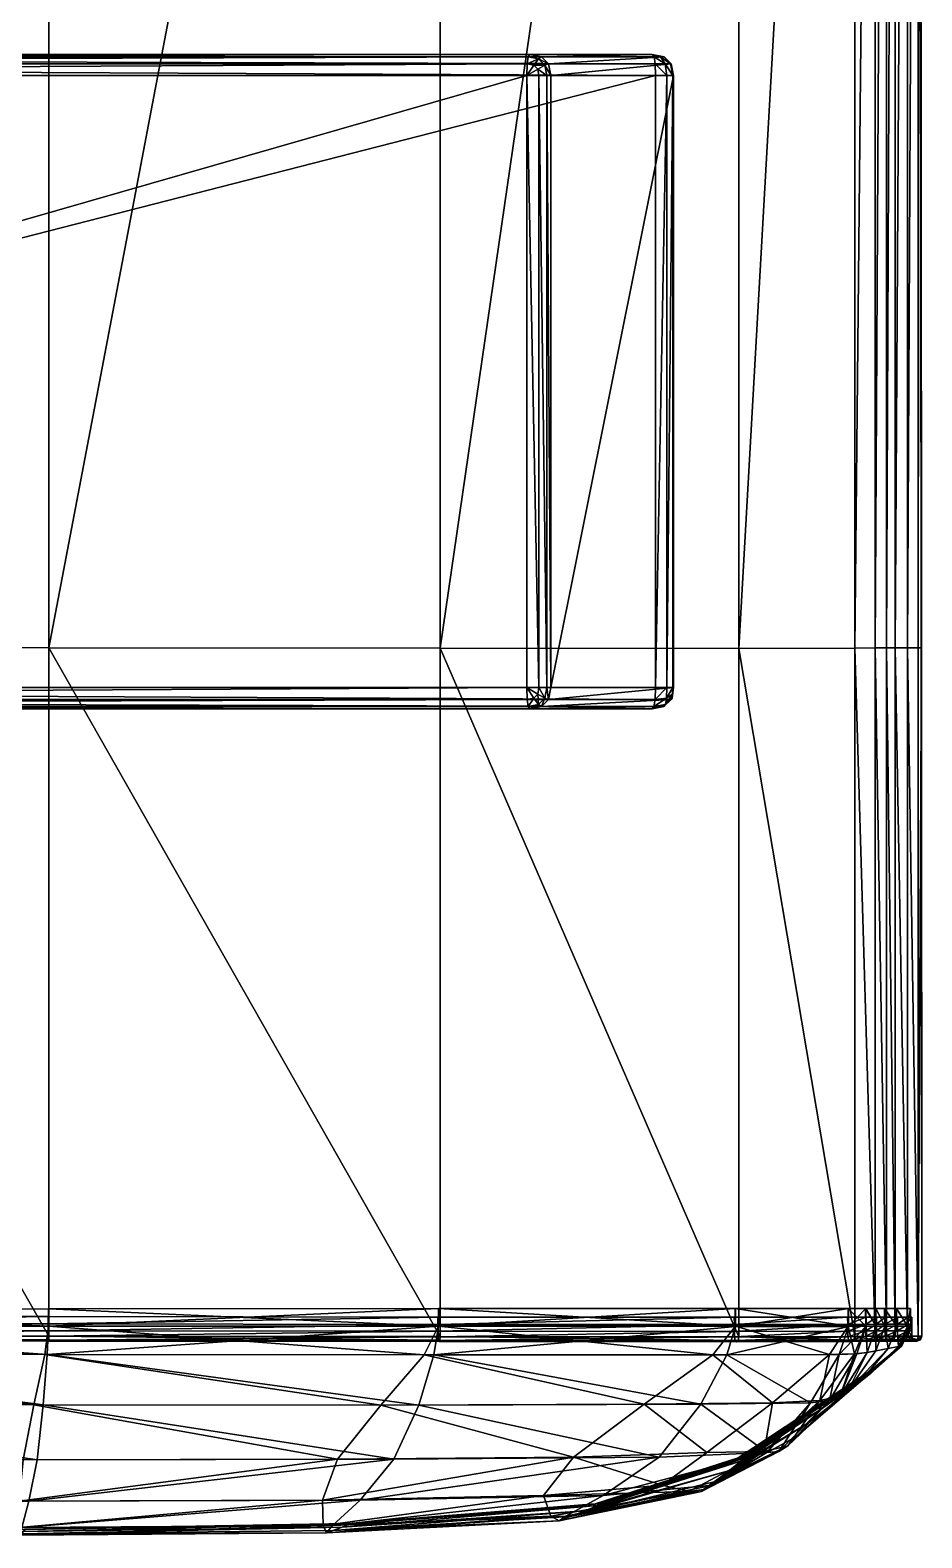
# Model space of a CAD drawing. Header units: centimetres. Extents: x -507 to 507, y -426 to 426.
# Drawn here: x 443.8 to 507.2, y -425.9 to -318.6 of the extents above; entities that cross this region are included whole.
import ezdxf

# ---------------------------------------------------------------- set-up
doc = ezdxf.new("R2010")
doc.units = ezdxf.units.CM
for name, color, linetype, true_color in [('Object005', 7, 'Continuous', 0xe4d699), ('Object007', 7, 'Continuous', 0x5890e1), ('wood', 7, 'Continuous', 0xb01a1a)]:
    doc.layers.add(name, color=color, linetype=linetype, true_color=true_color)

msp = doc.modelspace()

# ---------------------------------------------------------------- meshes
at = {"layer": 'Object005', "color": 161, "true_color": 0x9a9ae5}
mesh = msp.add_polyface(dxfattribs=at)
corners = [(417.02, -416.34, 184.51), (417.02, -420.23, 175.9), (444.25, -420.35, 175.48), (417.02, -412.83, 188.46), (444.69, -416.45, 183.79), (388.88, -412.8, 188.73), (388.88, -416.26, 184.78), (417.02, -423.3, 160.58), (417.02, -425.28, 142.22), (443.15, -425.17, 143.58), (443.65, -423.31, 161.09), (388.88, -420.14, 176.13), (388.88, -423.27, 160.71), (416.98, -425.77, 70.74), (416.97, -425.7, 26.62), (443.39, -425.33, 26.76), (443.28, -425.46, 71.33), (417, -425.85, 102.3), (443.14, -425.62, 103.4), (417.02, -410.88, 189.77), (444.96, -412.87, 187.73), (417.02, -409.73, 189.76), (445.05, -410.85, 189.04), (417.01, -425.91, 124.46), (443.04, -425.73, 125.92), (416.97, -425.68, -33.25), (416.97, -425.68, -89.05), (443.36, -425.29, -89.05), (443.4, -425.29, -33.25), (417.02, -416.34, -379.24), (444.02, -416.45, -379.42), (443.25, -420.35, -371.9), (417.02, -420.23, -371.53), (388.88, -416.26, -379.51), (388.88, -412.8, -383.46), (417.02, -412.83, -383.19), (444.79, -412.87, -383.37), (417.02, -423.3, -358.93), (442.98, -423.31, -359.9), (442.99, -425.17, -344.77), (417.02, -425.28, -343.29), (388.88, -423.27, -359.06), (388.88, -420.14, -371.76), (416.98, -425.77, -272.73), (443.28, -425.46, -273.32), (443.39, -425.33, -233.74), (416.97, -425.7, -233.6), (417, -425.85, -304.28), (443.14, -425.62, -305.39), (417.02, -410.89, -384.49), (445.05, -410.86, -384.67), (417.02, -409.74, -384.47), (443.04, -425.73, -327.9), (417.01, -425.91, -326.44), (416.97, -425.68, -120.98), (443.36, -425.29, -120.98), (416.97, -425.68, -147.9), (443.38, -425.29, -147.9), (416.97, -425.68, -188.72), (443.41, -425.29, -188.72)]
mesh.append_faces([[corners[k] for k in face] for face in [(0, 1, 2), (3, 0, 4), (0, 3, 5), (1, 0, 6), (7, 8, 9), (9, 10, 7), (1, 7, 10), (10, 2, 1), (7, 1, 11), (8, 7, 12), (13, 14, 15), (15, 16, 13), (17, 13, 16), (16, 18, 17), (19, 3, 20), (21, 19, 22), (23, 17, 18), (18, 24, 23), (8, 23, 24), (24, 9, 8), (25, 26, 27), (27, 28, 25), (14, 25, 28), (28, 15, 14), (29, 30, 31), (31, 32, 29), (33, 29, 32), (34, 35, 29), (30, 29, 35), (35, 36, 30), (37, 38, 39), (39, 40, 37), (41, 37, 40), (42, 32, 37), (38, 37, 32), (32, 31, 38), (43, 44, 45), (45, 46, 43), (44, 43, 47), (47, 48, 44), (36, 35, 49), (50, 49, 51), (52, 53, 40), (40, 39, 52), (53, 52, 48), (48, 47, 53), (54, 55, 27), (27, 26, 54), (55, 54, 56), (56, 57, 55), (58, 46, 45), (45, 59, 58), (56, 58, 59), (59, 57, 56)]], dxfattribs={"vtx2": -1, "color": 161})
mesh = msp.add_polyface(dxfattribs=at)
corners = [(444.96, -412.87, 187.73), (444.69, -416.45, 183.79), (471.41, -416.46, 182.66), (469.65, -420.32, 175.14), (444.25, -420.35, 175.48), (443.65, -423.31, 161.09), (467.24, -423.24, 163.12), (443.15, -425.17, 143.58), (465.27, -425.04, 147.78), (465.95, -425.15, 73.09), (465.3, -425.39, 106.68), (443.14, -425.62, 103.4), (443.28, -425.46, 71.33), (466.46, -424.95, 27.2), (443.39, -425.33, 26.76), (443.4, -425.29, -33.25), (466.5, -424.88, -33.25), (443.36, -425.29, -89.05), (466.38, -424.88, -89.05), (417.02, -416.34, 184.51), (417.02, -412.83, 188.46), (445.05, -410.85, 189.04), (417.02, -410.88, 189.77), (445.05, -409.62, 189.03), (417.02, -409.73, 189.76), (464.85, -425.55, 130.27), (443.04, -425.73, 125.92), (444.02, -416.45, -379.42), (468.72, -416.46, -381.02), (465.62, -420.32, -373.95), (443.25, -420.35, -371.9), (444.79, -412.87, -383.37), (471.8, -412.89, -384.97), (464.55, -423.24, -363.29), (464.6, -425.04, -349.31), (442.99, -425.17, -344.77), (442.98, -423.31, -359.9), (443.28, -425.46, -273.32), (465.95, -425.15, -275.07), (466.47, -424.95, -234.18), (443.39, -425.33, -233.74), (443.14, -425.62, -305.39), (465.3, -425.39, -308.67), (466.56, -424.88, -188.72), (466.45, -424.88, -147.9), (443.38, -425.29, -147.9), (443.41, -425.29, -188.72), (445.05, -410.86, -384.67), (472.83, -410.85, -386.28), (445.05, -409.62, -384.64), (417.02, -410.89, -384.49), (417.02, -409.74, -384.47), (464.85, -425.55, -332.26), (443.04, -425.73, -327.9), (466.37, -424.88, -120.98), (443.36, -425.29, -120.98), (472.83, -410.86, 187.94), (472.83, -409.59, 187.93)]
mesh.append_faces([[corners[k] for k in face] for face in [(0, 1, 2), (3, 2, 1), (1, 4, 3), (5, 6, 3), (3, 4, 5), (6, 5, 7), (7, 8, 6), (9, 10, 11), (11, 12, 9), (13, 9, 12), (12, 14, 13), (15, 16, 13), (13, 14, 15), (16, 15, 17), (17, 18, 16), (4, 1, 19), (1, 0, 20), (0, 21, 22), (21, 23, 24), (25, 26, 11), (11, 10, 25), (26, 25, 8), (8, 7, 26), (27, 28, 29), (29, 30, 27), (28, 27, 31), (31, 32, 28), (33, 34, 35), (35, 36, 33), (29, 33, 36), (36, 30, 29), (37, 38, 39), (39, 40, 37), (38, 37, 41), (41, 42, 38), (43, 44, 45), (45, 46, 43), (39, 43, 46), (46, 40, 39), (32, 31, 47), (48, 47, 49), (50, 47, 31), (51, 49, 47), (52, 42, 41), (41, 53, 52), (34, 52, 53), (53, 35, 34), (54, 18, 17), (17, 55, 54), (44, 54, 55), (55, 45, 44), (56, 21, 0), (57, 23, 21)]], dxfattribs={"vtx2": -1, "color": 161})
mesh = msp.add_polyface(dxfattribs=at)
corners = [(471.41, -416.46, 182.66), (469.65, -420.32, 175.14), (488.52, -420.16, 173.99), (491.5, -416.4, 180.33), (472.48, -412.89, 186.62), (444.96, -412.87, 187.73), (467.24, -423.24, 163.12), (484.54, -422.91, 165.26), (465.27, -425.04, 147.78), (481.89, -424.37, 152.95), (465.95, -425.15, 73.09), (466.46, -424.95, 27.2), (484.13, -423.62, 27.75), (483.27, -423.98, 75.29), (465.3, -425.39, 106.68), (482.18, -424.4, 110.81), (466.5, -424.88, -33.25), (484.2, -423.5, -33.25), (466.38, -424.88, -89.05), (483.99, -423.5, -89.05), (481.41, -424.7, 135.75), (464.85, -425.55, 130.27), (468.72, -416.46, -381.02), (487.47, -416.4, -381.4), (482.43, -420.16, -375.18), (465.62, -420.32, -373.95), (471.8, -412.89, -384.97), (492.34, -412.88, -385.26), (490.64, -422.62, -359.22), (480.82, -424.37, -354.82), (480.29, -422.91, -366.8), (488.74, -422.17, -368.09), (464.55, -423.24, -363.29), (464.6, -425.04, -349.31), (465.95, -425.15, -275.07), (483.27, -423.98, -277.28), (484.16, -423.62, -234.73), (466.47, -424.95, -234.18), (465.3, -425.39, -308.67), (482.18, -424.4, -312.79), (466.56, -424.88, -188.72), (484.3, -423.5, -188.72), (466.45, -424.88, -147.9), (484.11, -423.5, -147.9), (472.83, -410.85, -386.28), (445.05, -410.86, -384.67), (445.05, -409.62, -384.64), (472.83, -409.59, -386.26), (493.95, -410.86, -386.53), (464.85, -425.55, -332.26), (481.41, -424.7, -337.73), (466.37, -424.88, -120.98), (483.98, -423.5, -120.98), (472.83, -410.86, 187.94), (493.96, -410.87, 185.47), (493.96, -409.6, 185.47), (472.83, -409.59, 187.93), (445.05, -410.85, 189.04)]
mesh.append_faces([[corners[k] for k in face] for face in [(0, 1, 2), (2, 3, 0), (4, 0, 3), (0, 4, 5), (6, 7, 2), (2, 1, 6), (7, 6, 8), (8, 9, 7), (10, 11, 12), (12, 13, 10), (14, 10, 13), (13, 15, 14), (16, 17, 12), (12, 11, 16), (17, 16, 18), (18, 19, 17), (20, 21, 14), (14, 15, 20), (21, 20, 9), (9, 8, 21), (22, 23, 24), (24, 25, 22), (23, 22, 26), (26, 27, 23), (28, 29, 30), (31, 30, 24), (32, 25, 24), (24, 30, 32), (33, 32, 30), (30, 29, 33), (34, 35, 36), (36, 37, 34), (35, 34, 38), (38, 39, 35), (40, 37, 36), (36, 41, 40), (42, 40, 41), (41, 43, 42), (27, 26, 44), (45, 44, 26), (46, 47, 44), (48, 44, 47), (49, 33, 29), (29, 50, 49), (38, 49, 50), (50, 39, 38), (51, 42, 43), (43, 52, 51), (18, 51, 52), (52, 19, 18), (5, 4, 53), (54, 53, 4), (55, 56, 53), (57, 53, 56)]], dxfattribs={"vtx2": -1, "color": 161})
mesh = msp.add_polyface(dxfattribs=at)
corners = [(493.34, -412.88, 184.18), (491.5, -416.4, 180.33), (499.29, -416.3, 175.95), (488.52, -420.16, 173.99), (496.18, -419.85, 171.15), (472.48, -412.89, 186.62), (492.32, -422.17, 166.11), (491.54, -422.62, 157.24), (497.05, -419.76, 162.07), (484.54, -422.91, 165.26), (481.89, -424.37, 152.95), (493.53, -421.12, 77.23), (492.44, -421.92, 114.44), (482.18, -424.4, 110.81), (483.27, -423.98, 75.29), (494.37, -420.44, 28.24), (484.13, -423.62, 27.75), (484.2, -423.5, -33.25), (494.41, -420.21, -33.25), (483.99, -423.5, -89.05), (494.16, -420.21, -89.05), (491.68, -422.47, 140.56), (481.41, -424.7, 135.75), (497.68, -419.36, 144.77), (496.6, -416.3, -377.94), (487.47, -416.4, -381.4), (492.34, -412.88, -385.26), (495.99, -419.76, -364.05), (491.93, -419.85, -373.13), (482.43, -420.16, -375.18), (488.74, -422.17, -368.09), (490.64, -422.62, -359.22), (480.29, -422.91, -366.8), (483.27, -423.98, -277.28), (493.53, -421.12, -279.22), (494.4, -420.44, -235.22), (484.16, -423.62, -234.73), (482.18, -424.4, -312.79), (492.44, -421.92, -316.42), (499.23, -417.68, -280.92), (494.52, -420.21, -188.72), (494.29, -420.21, -147.9), (484.11, -423.5, -147.9), (484.3, -423.5, -188.72), (472.83, -410.85, -386.28), (493.95, -410.86, -386.53), (472.83, -409.59, -386.26), (493.94, -409.59, -386.51), (491.68, -422.47, -342.54), (481.41, -424.7, -337.73), (480.82, -424.37, -354.82), (497.68, -419.36, -346.76), (494.15, -420.21, -120.98), (483.98, -423.5, -120.98), (493.96, -410.87, 185.47), (472.83, -410.86, 187.94), (493.96, -409.6, 185.47)]
mesh.append_faces([[corners[k] for k in face] for face in [(0, 1, 2), (1, 3, 4), (1, 0, 5), (6, 7, 8), (9, 6, 4), (4, 3, 9), (6, 9, 10), (10, 7, 6), (11, 12, 13), (13, 14, 11), (15, 11, 14), (14, 16, 15), (17, 18, 15), (15, 16, 17), (18, 17, 19), (19, 20, 18), (21, 22, 13), (13, 12, 21), (23, 21, 12), (8, 7, 21), (22, 21, 7), (7, 10, 22), (24, 25, 26), (27, 28, 24), (25, 24, 28), (28, 29, 25), (30, 28, 27), (27, 31, 30), (32, 30, 31), (29, 28, 30), (33, 34, 35), (35, 36, 33), (34, 33, 37), (37, 38, 34), (39, 34, 38), (40, 41, 42), (42, 43, 40), (35, 40, 43), (43, 36, 35), (44, 45, 26), (46, 47, 45), (48, 38, 37), (37, 49, 48), (31, 48, 49), (49, 50, 31), (48, 31, 27), (38, 48, 51), (52, 20, 19), (19, 53, 52), (41, 52, 53), (53, 42, 41), (5, 0, 54), (55, 54, 56)]], dxfattribs={"vtx2": -1, "color": 161})
mesh = msp.add_polyface(dxfattribs=at)
corners = [(499.29, -416.3, 175.95), (501.33, -412.86, 179.47), (493.34, -412.88, 184.18), (496.18, -419.85, 171.15), (491.5, -416.4, 180.33), (497.05, -419.76, 162.07), (500.64, -416.13, 166.38), (492.32, -422.17, 166.11), (498.32, -418.67, 117.61), (499.23, -417.68, 78.93), (502.87, -414.76, 80.41), (499.93, -416.83, 28.67), (503.56, -414.21, 29.04), (493.53, -421.12, 77.23), (494.37, -420.44, 28.24), (492.44, -421.92, 114.44), (494.41, -420.21, -33.25), (499.95, -416.54, -33.24), (494.16, -420.21, -89.05), (499.73, -416.54, -89.04), (501.4, -415.84, 148.45), (497.68, -419.36, 144.77), (502.01, -415.39, 120.39), (491.68, -422.47, 140.56), (492.34, -412.88, -385.26), (500.65, -412.86, -381.45), (496.6, -416.3, -377.94), (499.97, -416.13, -368.37), (502.43, -412.81, -371.42), (495.99, -419.76, -364.05), (503.58, -414.21, -236.01), (499.96, -416.83, -235.64), (499.23, -417.68, -280.92), (502.87, -414.76, -282.4), (498.32, -418.67, -319.6), (493.53, -421.12, -279.22), (494.4, -420.44, -235.22), (492.44, -421.92, -316.42), (494.52, -420.21, -188.72), (500.05, -416.54, -188.71), (494.29, -420.21, -147.9), (499.85, -416.54, -147.89), (493.95, -410.86, -386.53), (501.99, -410.86, -382.62), (493.94, -409.59, -386.51), (501.98, -409.59, -382.61), (501.4, -415.84, -350.44), (502.01, -415.39, -322.37), (497.68, -419.36, -346.76), (491.68, -422.47, -342.54), (494.15, -420.21, -120.98), (499.72, -416.54, -120.96), (503.54, -414.02, -120.91), (502, -410.87, 180.64), (493.96, -410.87, 185.47), (502, -409.6, 180.64), (493.96, -409.6, 185.47)]
mesh.append_faces([[corners[k] for k in face] for face in [(0, 1, 2), (3, 0, 4), (0, 3, 5), (5, 6, 0), (1, 0, 6), (5, 3, 7), (8, 9, 10), (9, 11, 12), (13, 14, 11), (11, 9, 13), (15, 13, 9), (9, 8, 15), (16, 17, 11), (11, 14, 16), (17, 16, 18), (18, 19, 17), (20, 21, 8), (8, 22, 20), (21, 20, 6), (6, 5, 21), (15, 8, 21), (23, 21, 5), (24, 25, 26), (27, 26, 25), (25, 28, 27), (26, 27, 29), (30, 31, 32), (33, 32, 34), (35, 32, 31), (31, 36, 35), (37, 34, 32), (38, 36, 31), (31, 39, 38), (40, 38, 39), (39, 41, 40), (42, 43, 25), (25, 24, 42), (43, 42, 44), (44, 45, 43), (46, 47, 34), (34, 48, 46), (27, 46, 48), (48, 29, 27), (29, 48, 49), (48, 34, 37), (50, 40, 41), (41, 51, 50), (18, 50, 51), (51, 19, 18), (19, 51, 52), (53, 54, 2), (2, 1, 53), (54, 53, 55), (55, 56, 54)]], dxfattribs={"vtx2": -1, "color": 161})
mesh = msp.add_polyface(dxfattribs=at)
corners = [(505.56, -412.3, 29.3), (506.2, -410.84, 29.36), (505.45, -410.84, 81.79), (505.43, -409.59, 81.79), (506.18, -409.59, 29.33), (504.56, -409.59, 122.96), (504.59, -410.85, 122.96), (504.82, -412.45, 81.45), (503.95, -412.61, 122.32), (503.98, -410.85, 151.87), (503.96, -409.59, 151.87), (503.24, -409.59, 170.45), (503.25, -410.86, 170.45), (503.34, -412.73, 151.01), (501.99, -410.86, -382.62), (503.24, -410.86, -372.43), (502.43, -412.81, -371.42), (501.98, -409.59, -382.61), (503.22, -409.59, -372.43), (505.45, -410.84, -283.78), (506.2, -410.84, -236.37), (505.56, -412.3, -236.27), (504.59, -410.85, -324.95), (504.82, -412.45, -283.43), (504.56, -409.59, -324.95), (505.43, -409.59, -283.78), (506.18, -409.59, -236.39), (503.97, -410.85, -353.85), (503.95, -412.61, -324.3), (503.34, -412.73, -353), (503.95, -409.59, -353.86), (506.45, -410.83, -188.75), (505.79, -412.25, -188.69), (506.42, -409.59, -188.84), (506.42, -409.59, -148.14), (506.45, -410.83, -147.97), (505.76, -412.25, -147.86), (506.45, -410.83, -33.31), (506.45, -410.83, -89.14), (506.42, -409.59, -89.35), (506.42, -409.59, -33.43), (505.77, -412.25, -33.22), (505.74, -412.25, -89), (506.45, -410.83, -121.07), (506.42, -409.59, -121.28), (505.74, -412.25, -120.92), (502, -410.87, 180.64), (501.33, -412.86, 179.47), (502, -409.6, 180.64)]
mesh.append_faces([[corners[k] for k in face] for face in [(0, 1, 2), (3, 2, 1), (1, 4, 3), (2, 3, 5), (5, 6, 2), (7, 2, 6), (8, 6, 9), (10, 9, 6), (6, 5, 10), (9, 10, 11), (11, 12, 9), (13, 9, 12), (14, 15, 16), (15, 14, 17), (17, 18, 15), (19, 20, 21), (22, 19, 23), (19, 22, 24), (24, 25, 19), (20, 19, 25), (25, 26, 20), (27, 22, 28), (15, 27, 29), (27, 15, 18), (18, 30, 27), (22, 27, 30), (30, 24, 22), (31, 32, 21), (21, 20, 31), (33, 31, 20), (20, 26, 33), (31, 33, 34), (34, 35, 31), (32, 31, 35), (35, 36, 32), (37, 38, 39), (39, 40, 37), (1, 37, 40), (40, 4, 1), (37, 1, 0), (0, 41, 37), (38, 37, 41), (41, 42, 38), (43, 35, 34), (34, 44, 43), (38, 43, 44), (44, 39, 38), (43, 38, 42), (42, 45, 43), (35, 43, 45), (45, 36, 35), (12, 46, 47), (46, 12, 11), (11, 48, 46)]], dxfattribs={"vtx2": -1, "color": 161})
mesh = msp.add_polyface(dxfattribs=at)
corners = [(500.64, -416.13, 166.38), (502.6, -412.81, 169.43), (501.33, -412.86, 179.47), (502.87, -414.76, 80.41), (503.56, -414.21, 29.04), (505.56, -412.3, 29.3), (504.82, -412.45, 81.45), (502.01, -415.39, 120.39), (503.95, -412.61, 122.32), (498.32, -418.67, 117.61), (499.23, -417.68, 78.93), (505.45, -410.84, 81.79), (504.59, -410.85, 122.96), (503.34, -412.73, 151.01), (501.4, -415.84, 148.45), (503.98, -410.85, 151.87), (503.25, -410.86, 170.45), (502.87, -414.76, -282.4), (504.82, -412.45, -283.43), (505.56, -412.3, -236.27), (503.58, -414.21, -236.01), (499.23, -417.68, -280.92), (498.32, -418.67, -319.6), (502.01, -415.39, -322.37), (503.95, -412.61, -324.3), (502.43, -412.81, -371.42), (500.65, -412.86, -381.45), (501.99, -410.86, -382.62), (505.45, -410.84, -283.78), (504.59, -410.85, -324.95), (501.4, -415.84, -350.44), (499.97, -416.13, -368.37), (503.34, -412.73, -353), (503.97, -410.85, -353.85), (503.24, -410.86, -372.43), (503.73, -414.02, -188.69), (500.05, -416.54, -188.71), (499.96, -416.83, -235.64), (505.79, -412.25, -188.69), (505.76, -412.25, -147.86), (503.61, -414.02, -147.85), (499.85, -416.54, -147.89), (503.67, -414.02, -33.22), (503.55, -414.02, -88.99), (505.74, -412.25, -89), (505.77, -412.25, -33.22), (499.93, -416.83, 28.67), (499.95, -416.54, -33.24), (499.73, -416.54, -89.04), (503.54, -414.02, -120.91), (505.74, -412.25, -120.92), (499.72, -416.54, -120.96)]
mesh.append_faces([[corners[k] for k in face] for face in [(0, 1, 2), (3, 4, 5), (5, 6, 3), (7, 3, 6), (6, 8, 7), (3, 7, 9), (4, 3, 10), (11, 6, 5), (12, 8, 6), (13, 14, 7), (7, 8, 13), (14, 13, 1), (1, 0, 14), (15, 13, 8), (16, 1, 13), (17, 18, 19), (19, 20, 17), (21, 17, 20), (22, 23, 17), (18, 17, 23), (23, 24, 18), (25, 26, 27), (19, 18, 28), (18, 24, 29), (30, 31, 25), (25, 32, 30), (23, 30, 32), (32, 24, 23), (24, 32, 33), (32, 25, 34), (35, 36, 37), (37, 20, 35), (38, 35, 20), (20, 19, 38), (35, 38, 39), (39, 40, 35), (36, 35, 40), (40, 41, 36), (42, 43, 44), (44, 45, 42), (4, 42, 45), (45, 5, 4), (42, 4, 46), (46, 47, 42), (43, 42, 47), (47, 48, 43), (49, 40, 39), (39, 50, 49), (43, 49, 50), (50, 44, 43), (49, 43, 48), (40, 49, 51), (51, 41, 40), (2, 1, 16)]], dxfattribs={"vtx2": -1, "color": 161})
at = {"layer": 'Object007', "color": 161, "true_color": 0x9a9ae5}
mesh = msp.add_polyface(dxfattribs=at)
corners = [(388.88, -362.5, 190.57), (360.73, -362.53, 190.38), (360.73, -411.51, 190.43), (502.45, -216.34, 181.17), (494.19, -216.35, 186.15), (494.19, -362.62, 186.15), (502.45, -362.6, 181.16), (503.89, -216.32, 170.81), (472.93, -216.34, 188.68), (445.07, -216.31, 189.77), (445.07, -362.57, 189.76), (472.93, -362.6, 188.68), (502.45, -411.59, 181.16), (472.93, -411.59, 188.68), (494.19, -411.6, 186.14), (417.02, -216.28, 190.39), (388.88, -216.26, 190.59), (417.02, -362.53, 190.38), (417.02, -411.51, 190.43), (445.07, -411.55, 189.78), (360.73, -216.28, -385.12), (388.88, -216.26, -385.31), (388.88, -362.5, -385.3), (360.73, -362.53, -385.1), (360.73, -411.51, -385.16), (494.19, -362.62, -387.22), (502.45, -362.6, -383.15), (502.45, -411.59, -383.15), (503.89, -362.58, -372.79), (503.89, -411.57, -372.79), (445.07, -362.57, -385.4), (472.93, -362.6, -387.04), (472.93, -411.59, -387.04), (494.19, -411.6, -387.22), (417.02, -362.53, -385.1), (417.02, -411.51, -385.16), (445.07, -411.55, -385.41), (360.73, -216.28, 190.39), (502.45, -216.34, -383.15), (503.89, -216.32, -372.79), (494.19, -216.35, -387.22), (472.93, -216.34, -387.04), (445.07, -216.31, -385.4), (417.02, -216.28, -385.12)]
mesh.append_faces([[corners[k] for k in face] for face in [(0, 1, 2), (3, 4, 5), (5, 6, 3), (7, 3, 6), (8, 9, 10), (10, 11, 8), (4, 8, 11), (11, 5, 4), (12, 6, 5), (13, 11, 10), (14, 5, 11), (15, 16, 0), (0, 17, 15), (9, 15, 17), (17, 10, 9), (18, 17, 0), (19, 10, 17), (20, 21, 22), (22, 23, 20), (24, 23, 22), (25, 26, 27), (26, 28, 29), (30, 31, 32), (31, 25, 33), (22, 34, 35), (34, 30, 36), (37, 1, 0), (0, 16, 37), (26, 38, 39), (38, 26, 25), (25, 40, 38), (31, 41, 40), (40, 25, 31), (41, 31, 30), (30, 42, 41), (34, 43, 42), (42, 30, 34), (43, 34, 22), (22, 21, 43)]], dxfattribs={"vtx2": -1, "color": 161})
mesh = msp.add_polyface(dxfattribs=at)
corners = [(502.45, -362.6, 181.16), (503.89, -362.58, 170.81), (503.89, -216.32, 170.81), (504.7, -216.32, 152.13), (504.7, -362.57, 152.13), (505.32, -216.32, 122.88), (505.32, -362.57, 123.09), (506.21, -216.32, 80.75), (506.21, -362.57, 81.61), (506.94, -216.31, 27.68), (506.96, -362.57, 28.97), (503.89, -411.57, 170.81), (504.7, -411.56, 152.13), (505.32, -411.56, 123.16), (506.21, -411.56, 81.9), (506.97, -411.56, 29.41), (503.89, -362.58, -372.79), (504.7, -362.57, -354.12), (504.7, -411.56, -354.12), (505.32, -362.57, -325.08), (505.32, -411.56, -325.15), (506.21, -362.57, -283.6), (506.21, -411.56, -283.88), (506.96, -362.57, -230.96), (506.97, -411.56, -231.39), (503.89, -216.32, -372.79), (502.45, -362.6, -383.15), (504.7, -216.32, -354.12), (505.32, -216.32, -324.86), (506.21, -216.32, -282.74), (506.94, -216.31, -229.67), (507.11, -216.31, -167.59), (507.2, -362.57, -168.45), (507.05, -216.31, -100.99), (507.18, -362.57, -100.99), (507.22, -411.56, -168.73), (507.11, -216.31, -34.4), (507.2, -362.57, -33.54), (507.22, -411.56, -33.25)]
mesh.append_faces([[corners[k] for k in face] for face in [(0, 1, 2), (3, 2, 1), (1, 4, 3), (5, 3, 4), (4, 6, 5), (7, 5, 6), (6, 8, 7), (9, 7, 8), (8, 10, 9), (11, 1, 0), (12, 4, 1), (13, 6, 4), (14, 8, 6), (15, 10, 8), (16, 17, 18), (17, 19, 20), (19, 21, 22), (21, 23, 24), (25, 16, 26), (17, 27, 28), (28, 19, 17), (27, 17, 16), (16, 25, 27), (21, 29, 30), (30, 23, 21), (29, 21, 19), (19, 28, 29), (31, 32, 23), (23, 30, 31), (32, 31, 33), (33, 34, 32), (24, 23, 32), (35, 32, 34), (36, 9, 10), (10, 37, 36), (33, 36, 37), (37, 34, 33), (34, 37, 38), (37, 10, 15)]], dxfattribs={"vtx2": -1, "color": 161})
mesh = msp.add_polyface(dxfattribs=at)
corners = [(388.88, -410.55, 190.19), (360.73, -410.6, 189.89), (360.73, -410.05, 189.79), (388.88, -409.96, 190.04), (360.73, -411.51, 190.43), (388.88, -411.48, 190.65), (388.88, -362.5, 190.57), (472.78, -410.73, 187.91), (472.77, -410.21, 187.9), (493.87, -410.21, 185.38), (493.88, -410.74, 185.39), (445.03, -410.69, 189.09), (445.03, -410.17, 189.07), (417.02, -410.6, 189.89), (417.02, -410.05, 189.79), (501.95, -410.73, 180.6), (501.94, -410.21, 180.59), (503.23, -410.21, 170.45), (503.23, -410.72, 170.45), (494.19, -362.62, 186.15), (494.19, -411.6, 186.14), (502.45, -411.59, 181.16), (445.07, -362.57, 189.76), (445.07, -411.55, 189.78), (472.93, -411.59, 188.68), (472.93, -362.6, 188.68), (417.02, -411.51, 190.43), (417.02, -362.53, 190.38), (360.73, -410.05, -384.52), (360.73, -410.6, -384.62), (388.88, -410.55, -384.92), (388.88, -409.96, -384.77), (388.88, -362.5, -385.3), (388.88, -411.48, -385.38), (360.73, -411.51, -385.16), (472.78, -410.73, -386.27), (493.88, -410.74, -386.47), (493.87, -410.21, -386.46), (472.77, -410.21, -386.26), (445.03, -410.69, -384.73), (445.03, -410.17, -384.7), (417.02, -410.6, -384.62), (417.02, -410.05, -384.52), (503.23, -410.21, -372.43), (501.94, -410.21, -382.57), (501.95, -410.73, -382.58), (502.45, -411.59, -383.15), (494.19, -411.6, -387.22), (494.19, -362.62, -387.22), (472.93, -411.59, -387.04), (445.07, -411.55, -385.41), (445.07, -362.57, -385.4), (472.93, -362.6, -387.04), (417.02, -411.51, -385.16), (417.02, -362.53, -385.1)]
mesh.append_faces([[corners[k] for k in face] for face in [(0, 1, 2), (2, 3, 0), (4, 5, 6), (7, 8, 9), (9, 10, 7), (8, 7, 11), (11, 12, 8), (13, 14, 12), (12, 11, 13), (14, 13, 0), (0, 3, 14), (15, 16, 17), (17, 18, 15), (16, 15, 10), (10, 9, 16), (19, 20, 21), (22, 23, 24), (25, 24, 20), (6, 5, 26), (27, 26, 23), (28, 29, 30), (30, 31, 28), (32, 33, 34), (35, 36, 37), (37, 38, 35), (39, 35, 38), (38, 40, 39), (41, 39, 40), (40, 42, 41), (30, 41, 42), (42, 31, 30), (43, 44, 45), (36, 45, 44), (44, 37, 36), (46, 47, 48), (49, 50, 51), (47, 49, 52), (53, 33, 32), (50, 53, 54)]], dxfattribs={"vtx2": -1, "color": 161})
mesh = msp.add_polyface(dxfattribs=at)
corners = [(505.5, -410.71, 81.8), (505.5, -410.21, 81.8), (506.26, -410.21, 29.38), (506.26, -410.71, 29.38), (504.61, -410.71, 122.97), (504.61, -410.21, 122.97), (503.99, -410.71, 151.88), (503.99, -410.21, 151.88), (503.23, -410.72, 170.45), (503.23, -410.21, 170.45), (502.45, -362.6, 181.16), (502.45, -411.59, 181.16), (503.89, -411.57, 170.81), (503.89, -362.58, 170.81), (504.7, -411.56, 152.13), (504.7, -362.57, 152.13), (505.32, -411.56, 123.16), (505.32, -362.57, 123.09), (506.21, -411.56, 81.9), (506.21, -362.57, 81.61), (506.97, -411.56, 29.41), (505.5, -410.71, -283.78), (506.26, -410.71, -231.36), (506.26, -410.21, -231.36), (505.5, -410.21, -283.78), (504.61, -410.71, -324.96), (504.61, -410.21, -324.96), (501.95, -410.73, -382.58), (503.23, -410.72, -372.43), (503.23, -410.21, -372.43), (503.99, -410.71, -353.87), (503.99, -410.21, -353.87), (503.89, -411.57, -372.79), (502.45, -411.59, -383.15), (502.45, -362.6, -383.15), (504.7, -411.56, -354.12), (503.89, -362.58, -372.79), (505.32, -411.56, -325.15), (504.7, -362.57, -354.12), (506.21, -411.56, -283.88), (505.32, -362.57, -325.08), (506.97, -411.56, -231.39), (506.21, -362.57, -283.6), (507.2, -362.57, -168.45), (507.22, -411.56, -168.73), (507.18, -362.57, -100.99), (507.22, -411.56, -100.99), (506.51, -410.71, -168.73), (506.51, -410.21, -168.73), (506.51, -410.71, -100.99), (506.51, -410.21, -100.99), (507.22, -411.56, -33.25), (507.2, -362.57, -33.54), (506.51, -410.71, -33.25), (506.51, -410.21, -33.25)]
mesh.append_faces([[corners[k] for k in face] for face in [(0, 1, 2), (2, 3, 0), (1, 0, 4), (4, 5, 1), (6, 7, 5), (5, 4, 6), (7, 6, 8), (8, 9, 7), (10, 11, 12), (13, 12, 14), (15, 14, 16), (17, 16, 18), (19, 18, 20), (21, 22, 23), (23, 24, 21), (25, 21, 24), (24, 26, 25), (27, 28, 29), (30, 25, 26), (26, 31, 30), (28, 30, 31), (31, 29, 28), (32, 33, 34), (35, 32, 36), (37, 35, 38), (39, 37, 40), (41, 39, 42), (43, 44, 41), (45, 46, 44), (47, 48, 23), (23, 22, 47), (48, 47, 49), (49, 50, 48), (51, 46, 45), (20, 51, 52), (53, 3, 2), (2, 54, 53), (49, 53, 54), (54, 50, 49)]], dxfattribs={"vtx2": -1, "color": 161})
mesh = msp.add_polyface(dxfattribs=at)
corners = [(445.03, -411.17, 189.11), (445.03, -410.69, 189.09), (472.78, -410.73, 187.91), (417.02, -411.12, 189.94), (417.02, -410.6, 189.89), (445.04, -411.84, 189.17), (445.04, -411.57, 189.1), (472.79, -411.6, 187.92), (472.79, -411.21, 187.92), (417.02, -411.55, 189.9), (417.02, -411.84, 189.92), (388.88, -411.84, 190.19), (417.02, -411.9, 190.16), (417.02, -411.78, 190.41), (388.88, -411.76, 190.66), (388.88, -411.9, 190.42), (445.05, -411.92, 189.44), (445.07, -411.82, 189.7), (417.02, -411.51, 190.43), (388.88, -411.48, 190.65), (445.07, -411.55, 189.78), (472.78, -410.73, -386.27), (445.03, -410.69, -384.73), (445.03, -411.17, -384.74), (417.02, -410.6, -384.62), (417.02, -411.12, -384.67), (472.79, -411.21, -386.27), (445.04, -411.57, -384.73), (472.79, -411.6, -386.28), (445.04, -411.84, -384.8), (417.02, -411.55, -384.62), (388.88, -411.55, -384.93), (388.88, -411.84, -384.91), (417.02, -411.84, -384.64), (388.88, -411.76, -385.39), (417.02, -411.78, -385.14), (417.02, -411.9, -384.89), (445.05, -411.92, -385.07), (445.07, -411.82, -385.34), (388.88, -411.9, -385.15), (417.02, -411.51, -385.16), (445.07, -411.55, -385.41), (388.88, -411.48, -385.38)]
mesh.append_faces([[corners[k] for k in face] for face in [(0, 1, 2), (3, 4, 1), (1, 0, 3), (5, 6, 7), (6, 0, 8), (9, 3, 0), (0, 6, 9), (10, 9, 6), (6, 5, 10), (9, 10, 11), (12, 13, 14), (10, 12, 15), (12, 10, 5), (5, 16, 12), (13, 12, 16), (16, 17, 13), (13, 18, 19), (18, 13, 17), (17, 20, 18), (21, 22, 23), (22, 24, 25), (25, 23, 22), (26, 23, 27), (28, 27, 29), (30, 27, 23), (23, 25, 30), (31, 30, 25), (32, 33, 30), (27, 30, 33), (33, 29, 27), (34, 35, 36), (37, 36, 35), (35, 38, 37), (36, 37, 29), (29, 33, 36), (39, 36, 33), (40, 41, 38), (38, 35, 40), (42, 40, 35)]], dxfattribs={"vtx2": -1, "color": 161})
mesh = msp.add_polyface(dxfattribs=at)
corners = [(472.86, -411.95, 188.3), (472.91, -411.85, 188.59), (445.07, -411.82, 189.7), (445.05, -411.92, 189.44), (472.8, -411.86, 188.02), (445.04, -411.84, 189.17), (493.93, -411.88, 185.5), (494.04, -411.96, 185.78), (494.15, -411.87, 186.05), (472.79, -411.21, 187.92), (472.78, -410.73, 187.91), (493.88, -410.74, 185.39), (493.89, -411.23, 185.4), (445.03, -411.17, 189.11), (472.93, -411.59, 188.68), (445.07, -411.55, 189.78), (472.79, -411.6, 187.92), (493.89, -411.62, 185.41), (445.04, -411.57, 189.1), (472.86, -411.95, -386.66), (445.05, -411.92, -385.07), (445.07, -411.82, -385.34), (472.91, -411.85, -386.94), (494.04, -411.96, -386.85), (493.93, -411.88, -386.58), (472.8, -411.86, -386.37), (445.04, -411.84, -384.8), (445.03, -411.17, -384.74), (472.79, -411.21, -386.27), (472.78, -410.73, -386.27), (493.88, -410.74, -386.47), (493.89, -411.23, -386.48), (494.15, -411.87, -387.13), (472.93, -411.59, -387.04), (445.07, -411.55, -385.41), (472.79, -411.6, -386.28), (493.89, -411.62, -386.49), (445.04, -411.57, -384.73)]
mesh.append_faces([[corners[k] for k in face] for face in [(0, 1, 2), (2, 3, 0), (4, 0, 3), (3, 5, 4), (0, 4, 6), (6, 7, 0), (1, 0, 7), (7, 8, 1), (9, 10, 11), (11, 12, 9), (10, 9, 13), (1, 14, 15), (15, 2, 1), (14, 1, 8), (16, 9, 12), (12, 17, 16), (4, 16, 17), (17, 6, 4), (16, 4, 5), (9, 16, 18), (19, 20, 21), (21, 22, 19), (23, 19, 22), (19, 23, 24), (24, 25, 19), (20, 19, 25), (25, 26, 20), (27, 28, 29), (30, 29, 28), (28, 31, 30), (32, 22, 33), (34, 33, 22), (22, 21, 34), (35, 36, 31), (31, 28, 35), (37, 35, 28), (26, 25, 35), (36, 35, 25), (25, 24, 36)]], dxfattribs={"vtx2": -1, "color": 161})
mesh = msp.add_polyface(dxfattribs=at)
corners = [(502.2, -411.95, 180.89), (502.39, -411.85, 181.09), (494.15, -411.87, 186.05), (494.04, -411.96, 185.78), (502.02, -411.86, 180.68), (493.93, -411.88, 185.5), (503.32, -411.83, 170.5), (503.56, -411.92, 170.63), (501.95, -411.21, 180.6), (501.95, -410.73, 180.6), (503.23, -410.72, 170.45), (503.23, -411.18, 170.45), (493.89, -411.23, 185.4), (493.88, -410.74, 185.39), (502.45, -411.59, 181.16), (494.19, -411.6, 186.14), (472.93, -411.59, 188.68), (501.95, -411.6, 180.61), (503.24, -411.57, 170.45), (493.89, -411.62, 185.41), (502.2, -411.95, -382.87), (494.04, -411.96, -386.85), (494.15, -411.87, -387.13), (502.39, -411.85, -383.08), (503.56, -411.92, -372.61), (503.32, -411.83, -372.48), (502.02, -411.86, -382.66), (493.93, -411.88, -386.58), (472.91, -411.85, -386.94), (501.95, -410.73, -382.58), (493.88, -410.74, -386.47), (493.89, -411.23, -386.48), (501.95, -411.21, -382.59), (503.23, -410.72, -372.43), (503.23, -411.18, -372.44), (494.19, -411.6, -387.22), (502.45, -411.59, -383.15), (472.93, -411.59, -387.04), (501.95, -411.6, -382.59), (493.89, -411.62, -386.49), (503.24, -411.57, -372.44)]
mesh.append_faces([[corners[k] for k in face] for face in [(0, 1, 2), (2, 3, 0), (4, 0, 3), (3, 5, 4), (0, 4, 6), (1, 0, 7), (8, 9, 10), (10, 11, 8), (9, 8, 12), (12, 13, 9), (1, 14, 15), (15, 2, 1), (2, 15, 16), (17, 8, 11), (4, 17, 18), (17, 4, 5), (5, 19, 17), (8, 17, 19), (19, 12, 8), (20, 21, 22), (22, 23, 20), (24, 20, 23), (25, 26, 20), (21, 20, 26), (26, 27, 21), (28, 22, 21), (29, 30, 31), (31, 32, 29), (33, 29, 32), (32, 34, 33), (35, 36, 23), (23, 22, 35), (37, 35, 22), (34, 32, 38), (39, 38, 32), (32, 31, 39), (38, 39, 27), (27, 26, 38), (40, 38, 26)]], dxfattribs={"vtx2": -1, "color": 161})
mesh = msp.add_polyface(dxfattribs=at)
corners = [(503.32, -411.83, 170.5), (503.56, -411.92, 170.63), (502.2, -411.95, 180.89), (503.81, -411.83, 170.76), (502.39, -411.85, 181.09), (504.34, -411.91, 152.01), (504.61, -411.82, 152.1), (504.08, -411.82, 151.91), (503.99, -411.17, 151.88), (503.99, -410.71, 151.88), (504.61, -410.71, 122.97), (503.23, -411.18, 170.45), (503.23, -410.72, 170.45), (502.45, -411.59, 181.16), (503.89, -411.57, 170.81), (503.24, -411.57, 170.45), (501.95, -411.6, 180.61), (502.02, -411.86, 180.68), (503.99, -411.56, 151.88), (504.61, -411.17, 122.97), (504.61, -411.56, 122.97), (502.39, -411.85, -383.08), (503.81, -411.83, -372.75), (503.56, -411.92, -372.61), (502.2, -411.95, -382.87), (503.32, -411.83, -372.48), (504.34, -411.91, -353.99), (504.08, -411.82, -353.9), (503.99, -410.71, -353.87), (503.23, -410.72, -372.43), (503.23, -411.18, -372.44), (503.99, -411.17, -353.87), (504.61, -410.71, -324.96), (502.45, -411.59, -383.15), (503.89, -411.57, -372.79), (504.61, -411.82, -354.09), (501.95, -411.6, -382.59), (503.24, -411.57, -372.44), (502.02, -411.86, -382.66), (504.61, -411.17, -324.96), (503.99, -411.56, -353.87), (504.61, -411.56, -324.96)]
mesh.append_faces([[corners[k] for k in face] for face in [(0, 1, 2), (1, 3, 4), (5, 6, 3), (3, 1, 5), (7, 5, 1), (1, 0, 7), (8, 9, 10), (9, 8, 11), (11, 12, 9), (13, 4, 3), (3, 14, 13), (14, 3, 6), (11, 15, 16), (15, 0, 17), (18, 8, 19), (7, 18, 20), (18, 7, 0), (0, 15, 18), (8, 18, 15), (15, 11, 8), (21, 22, 23), (24, 23, 25), (26, 23, 22), (23, 26, 27), (27, 25, 23), (28, 29, 30), (30, 31, 28), (32, 28, 31), (33, 34, 22), (22, 21, 33), (35, 22, 34), (36, 37, 30), (38, 25, 37), (39, 31, 40), (37, 40, 31), (31, 30, 37), (40, 37, 25), (25, 27, 40), (41, 40, 27)]], dxfattribs={"vtx2": -1, "color": 161})
mesh = msp.add_polyface(dxfattribs=at)
corners = [(504.34, -411.91, 152.01), (504.08, -411.82, 151.91), (504.7, -411.82, 123), (504.97, -411.91, 123.07), (504.61, -411.82, 152.1), (505.23, -411.82, 123.14), (505.5, -410.71, 81.8), (505.5, -411.17, 81.8), (504.61, -411.17, 122.97), (504.61, -410.71, 122.97), (505.85, -411.91, 81.85), (505.59, -411.82, 81.81), (503.99, -411.17, 151.88), (504.7, -411.56, 152.13), (503.89, -411.57, 170.81), (505.32, -411.56, 123.16), (505.5, -411.56, 81.8), (504.61, -411.56, 122.97), (503.99, -411.56, 151.88), (503.81, -411.83, -372.75), (504.61, -411.82, -354.09), (504.34, -411.91, -353.99), (504.97, -411.91, -325.05), (505.23, -411.82, -325.12), (504.7, -411.82, -324.98), (504.08, -411.82, -353.9), (505.5, -410.71, -283.78), (504.61, -410.71, -324.96), (504.61, -411.17, -324.96), (505.5, -411.17, -283.78), (505.85, -411.91, -283.83), (505.59, -411.82, -283.79), (503.99, -411.17, -353.87), (504.7, -411.56, -354.12), (505.32, -411.56, -325.15), (503.89, -411.57, -372.79), (504.61, -411.56, -324.96), (505.5, -411.56, -283.78), (503.99, -411.56, -353.87)]
mesh.append_faces([[corners[k] for k in face] for face in [(0, 1, 2), (2, 3, 0), (4, 0, 3), (3, 5, 4), (6, 7, 8), (8, 9, 6), (5, 3, 10), (11, 10, 3), (3, 2, 11), (9, 8, 12), (4, 13, 14), (13, 4, 5), (5, 15, 13), (16, 11, 2), (2, 17, 16), (7, 16, 17), (17, 8, 7), (8, 17, 18), (17, 2, 1), (19, 20, 21), (22, 21, 20), (20, 23, 22), (21, 22, 24), (24, 25, 21), (26, 27, 28), (28, 29, 26), (30, 22, 23), (22, 30, 31), (31, 24, 22), (32, 28, 27), (33, 34, 23), (23, 20, 33), (35, 33, 20), (36, 37, 29), (29, 28, 36), (37, 36, 24), (24, 31, 37), (38, 36, 28), (25, 24, 36)]], dxfattribs={"vtx2": -1, "color": 161})
mesh = msp.add_polyface(dxfattribs=at)
corners = [(505.5, -411.17, 81.8), (505.5, -410.71, 81.8), (506.26, -410.71, 29.38), (506.26, -411.17, 29.38), (505.85, -411.91, 81.85), (506.12, -411.82, 81.89), (505.23, -411.82, 123.14), (505.59, -411.82, 81.81), (506.35, -411.82, 29.38), (506.62, -411.91, 29.39), (506.21, -411.56, 81.9), (505.32, -411.56, 123.16), (506.88, -411.82, 29.4), (505.5, -411.56, 81.8), (506.26, -411.56, 29.38), (506.26, -410.71, -231.36), (505.5, -410.71, -283.78), (505.5, -411.17, -283.78), (506.26, -411.17, -231.36), (505.23, -411.82, -325.12), (506.12, -411.82, -283.87), (505.85, -411.91, -283.83), (506.62, -411.91, -231.38), (506.35, -411.82, -231.37), (505.59, -411.82, -283.79), (506.88, -411.82, -231.39), (506.21, -411.56, -283.88), (505.32, -411.56, -325.15), (505.5, -411.56, -283.78), (506.26, -411.56, -231.36), (506.51, -411.56, -168.73), (506.51, -411.17, -168.73), (506.6, -411.82, -168.73), (506.51, -410.71, -168.73), (506.51, -411.17, -100.99), (506.51, -410.71, -100.99), (506.51, -411.56, -33.25), (506.6, -411.82, -33.25), (506.51, -411.17, -33.25), (506.51, -410.71, -33.25)]
mesh.append_faces([[corners[k] for k in face] for face in [(0, 1, 2), (2, 3, 0), (4, 5, 6), (4, 7, 8), (8, 9, 4), (5, 4, 9), (5, 10, 11), (11, 6, 5), (10, 5, 12), (13, 0, 3), (3, 14, 13), (7, 13, 14), (14, 8, 7), (15, 16, 17), (17, 18, 15), (19, 20, 21), (22, 21, 20), (21, 22, 23), (23, 24, 21), (25, 20, 26), (27, 26, 20), (20, 19, 27), (28, 29, 18), (18, 17, 28), (29, 28, 24), (24, 23, 29), (30, 31, 18), (18, 29, 30), (32, 30, 29), (29, 23, 32), (31, 33, 15), (15, 18, 31), (34, 35, 33), (14, 36, 37), (37, 8, 14), (36, 14, 3), (3, 38, 36), (2, 39, 38), (38, 3, 2)]], dxfattribs={"vtx2": -1, "color": 161})
mesh = msp.add_polyface(dxfattribs=at)
corners = [(506.62, -411.91, 29.39), (506.88, -411.82, 29.4), (506.12, -411.82, 81.89), (506.97, -411.56, 29.41), (506.21, -411.56, 81.9), (506.12, -411.82, -283.87), (506.88, -411.82, -231.39), (506.62, -411.91, -231.38), (506.21, -411.56, -283.88), (506.97, -411.56, -231.39), (507.22, -411.56, -168.73), (507.14, -411.82, -168.73), (507.22, -411.56, -100.99), (507.14, -411.82, -100.99), (506.87, -411.91, -168.73), (506.6, -411.82, -168.73), (506.35, -411.82, -231.37), (506.87, -411.91, -100.99), (506.6, -411.82, -100.99), (506.51, -411.56, -168.73), (506.51, -411.56, -100.99), (506.51, -411.17, -168.73), (506.51, -411.17, -100.99), (506.51, -410.71, -168.73), (507.22, -411.56, -33.25), (507.14, -411.82, -33.25), (506.87, -411.91, -33.25), (506.35, -411.82, 29.38), (506.6, -411.82, -33.25), (506.51, -411.56, -33.25), (506.51, -411.17, -33.25), (506.51, -410.71, -33.25), (506.51, -410.71, -100.99)]
mesh.append_faces([[corners[k] for k in face] for face in [(0, 1, 2), (1, 3, 4), (5, 6, 7), (8, 9, 6), (10, 11, 6), (6, 9, 10), (11, 10, 12), (12, 13, 11), (14, 15, 16), (16, 7, 14), (11, 14, 7), (7, 6, 11), (14, 11, 13), (13, 17, 14), (15, 14, 17), (17, 18, 15), (19, 15, 18), (18, 20, 19), (21, 19, 20), (20, 22, 21), (23, 21, 22), (24, 3, 1), (1, 25, 24), (12, 24, 25), (25, 13, 12), (26, 17, 13), (13, 25, 26), (0, 26, 25), (25, 1, 0), (26, 0, 27), (27, 28, 26), (17, 26, 28), (28, 18, 17), (29, 20, 18), (18, 28, 29), (20, 29, 30), (30, 22, 20), (31, 32, 22), (22, 30, 31)]], dxfattribs={"vtx2": -1, "color": 161})
at = {"layer": 'wood', "color": 161, "true_color": 0x9a9ae5}
mesh = msp.add_polyface(dxfattribs=at)
corners = [(327.42, -365.41, -449.14), (327.42, -321.85, -449.14), (479.11, -321.85, -449.14), (488.26, -321.85, -383.85), (318.28, -321.85, -383.85), (318.28, -365.41, -383.85), (488.03, -366.91, -385.35), (318.5, -366.91, -385.35), (327.23, -366.91, -447.64), (479.31, -320.35, -447.64), (327.23, -320.35, -447.64), (318.5, -320.35, -385.35), (326.86, -366.75, -448.39), (327.33, -366.75, -448.48), (325.71, -321.85, -447.66), (325.98, -321.39, -448.39), (326, -321.85, -448.48), (326.57, -321.85, -448.98), (326.57, -365.41, -448.98), (327.4, -321.02, -448.98), (479.13, -321.02, -448.98), (327.4, -366.25, -448.98), (479.11, -365.41, -449.14), (318.3, -366.25, -384.01), (488.23, -366.25, -384.01), (318.31, -321.02, -384.01), (326.39, -366.75, -447.65), (326.54, -366.75, -448.11), (326.13, -366.25, -448.39), (325.88, -366.25, -447.66), (326, -365.41, -448.48), (325.71, -365.41, -447.66), (326.64, -366.25, -448.83), (325.88, -321.02, -447.65), (325.94, -321.11, -448.11), (326.49, -320.67, -448.39), (326.38, -320.52, -447.65), (327.33, -320.52, -448.48), (326.55, -321.11, -448.83), (479.19, -320.52, -448.48), (479.13, -366.25, -448.98), (479.19, -366.75, -448.48), (318.38, -366.75, -384.51), (488.15, -366.75, -384.51), (318.38, -320.52, -384.51), (488.23, -321.02, -384.01), (488.16, -320.52, -384.51)]
mesh.append_faces([[corners[k] for k in face] for face in [(8, 12, 13), (14, 15, 16), (8, 26, 27), (8, 27, 12), (14, 33, 34), (14, 34, 15)]], dxfattribs={"color": 161})
mesh.append_faces([[corners[k] for k in face] for face in [(0, 1, 2), (3, 4, 5), (6, 7, 8), (9, 10, 11), (17, 1, 0), (0, 18, 17), (1, 19, 20), (21, 0, 22), (5, 23, 24), (25, 4, 3), (28, 27, 26), (26, 29, 28), (30, 28, 29), (29, 31, 30), (32, 12, 27), (27, 28, 32), (18, 32, 28), (28, 30, 18), (21, 13, 12), (12, 32, 21), (0, 21, 32), (32, 18, 0), (35, 34, 33), (33, 36, 35), (37, 35, 36), (36, 10, 37), (38, 15, 34), (34, 35, 38), (19, 38, 35), (35, 37, 19), (17, 16, 15), (15, 38, 17), (1, 17, 38), (38, 19, 1), (16, 17, 18), (18, 30, 16), (14, 16, 30), (19, 37, 39), (37, 10, 9), (13, 21, 40), (8, 13, 41), (23, 42, 43), (42, 7, 6), (44, 25, 45), (11, 44, 46)]], dxfattribs={"vtx2": -1, "color": 161})
mesh = msp.add_polyface(dxfattribs=at)
corners = [(479.11, -321.85, -449.14), (479.11, -365.41, -449.14), (327.42, -365.41, -449.14), (318.28, -365.41, -383.85), (488.26, -365.41, -383.85), (488.26, -321.85, -383.85), (327.23, -366.91, -447.64), (479.31, -366.91, -447.64), (488.03, -366.91, -385.35), (318.5, -320.35, -385.35), (488.03, -320.35, -385.35), (479.31, -320.35, -447.64), (479.6, -366.15, -448.98), (479.13, -366.25, -448.98), (479.88, -321.39, -448.98), (479.97, -321.85, -448.98), (479.13, -321.02, -448.98), (327.42, -321.85, -449.14), (479.97, -365.41, -448.98), (327.4, -366.25, -448.98), (488.23, -366.25, -384.01), (488.23, -321.02, -384.01), (318.31, -321.02, -384.01), (479.88, -365.87, -448.98), (480.39, -366.15, -448.48), (480.54, -365.41, -448.48), (480.65, -366.25, -447.65), (480.82, -365.41, -447.66), (479.94, -366.6, -448.48), (480.15, -366.75, -447.65), (479.19, -366.75, -448.48), (479.6, -321.11, -448.98), (479.94, -320.67, -448.48), (479.19, -320.52, -448.48), (480.15, -320.52, -447.65), (480.39, -321.11, -448.48), (480.65, -321.02, -447.66), (480.54, -321.85, -448.48), (480.82, -321.85, -447.66), (327.4, -321.02, -448.98), (327.33, -320.52, -448.48), (327.33, -366.75, -448.48), (488.15, -366.75, -384.51), (318.3, -366.25, -384.01), (318.38, -366.75, -384.51), (488.16, -320.52, -384.51), (318.38, -320.52, -384.51)]
mesh.append_faces([[corners[k] for k in face] for face in [(1, 12, 13), (0, 14, 15), (1, 18, 23), (1, 23, 12), (0, 16, 31), (0, 31, 14)]], dxfattribs={"color": 161})
mesh.append_faces([[corners[k] for k in face] for face in [(0, 1, 2), (3, 4, 5), (6, 7, 8), (9, 10, 11), (16, 0, 17), (18, 1, 0), (0, 15, 18), (1, 13, 19), (20, 4, 3), (5, 21, 22), (24, 23, 18), (18, 25, 24), (26, 24, 25), (25, 27, 26), (28, 12, 23), (23, 24, 28), (29, 28, 24), (24, 26, 29), (30, 13, 12), (12, 28, 30), (7, 30, 28), (28, 29, 7), (32, 31, 16), (16, 33, 32), (34, 32, 33), (33, 11, 34), (35, 14, 31), (31, 32, 35), (36, 35, 32), (32, 34, 36), (37, 15, 14), (14, 35, 37), (38, 37, 35), (35, 36, 38), (33, 16, 39), (11, 33, 40), (25, 18, 15), (15, 37, 25), (27, 25, 37), (13, 30, 41), (30, 7, 6), (42, 20, 43), (8, 42, 44), (21, 45, 46), (45, 10, 9)]], dxfattribs={"vtx2": -1, "color": 161})
mesh = msp.add_polyface(dxfattribs=at)
corners = [(480.82, -365.41, -447.66), (480.82, -321.85, -447.66), (489.55, -321.85, -385.33), (489.55, -365.41, -385.33), (489.45, -366.15, -384.88), (489.38, -366.25, -385.34), (488.03, -320.35, -385.35), (488.85, -320.52, -384.88), (488.88, -320.52, -385.34), (489.07, -321.85, -384.01), (488.26, -321.85, -383.85), (488.26, -365.41, -383.85), (489.07, -365.41, -384.01), (488.87, -366.75, -385.34), (488.03, -366.91, -385.35), (479.31, -366.91, -447.64), (480.15, -366.75, -447.65), (489.38, -321.02, -385.33), (480.65, -321.02, -447.66), (489.5, -365.41, -384.51), (489.48, -365.87, -384.6), (489.04, -366.15, -384.16), (488.23, -366.25, -384.01), (488.98, -366.6, -384.6), (488.15, -366.75, -384.51), (488.16, -320.52, -384.51), (488.61, -320.52, -384.6), (488.95, -321.02, -384.16), (488.23, -321.02, -384.01), (489.34, -321.02, -384.6), (489.5, -321.85, -384.51), (480.54, -321.85, -448.48), (480.65, -366.25, -447.65), (480.15, -320.52, -447.65), (479.31, -320.35, -447.64)]
mesh.append_faces([[corners[k] for k in face] for face in [(3, 4, 5), (6, 7, 8), (3, 19, 20), (3, 20, 4), (6, 25, 26), (6, 26, 7)]], dxfattribs={"color": 161})
mesh.append_faces([[corners[k] for k in face] for face in [(0, 1, 2), (2, 3, 0), (9, 10, 11), (11, 12, 9), (13, 14, 15), (15, 16, 13), (17, 2, 1), (1, 18, 17), (21, 20, 19), (19, 12, 21), (22, 21, 12), (12, 11, 22), (23, 4, 20), (20, 21, 23), (24, 23, 21), (21, 22, 24), (13, 5, 4), (4, 23, 13), (14, 13, 23), (23, 24, 14), (27, 26, 25), (25, 28, 27), (9, 27, 28), (28, 10, 9), (29, 7, 26), (26, 27, 29), (30, 29, 27), (27, 9, 30), (17, 8, 7), (7, 29, 17), (2, 17, 29), (29, 30, 2), (31, 1, 0), (30, 9, 12), (12, 19, 30), (2, 30, 19), (19, 3, 2), (5, 13, 16), (16, 32, 5), (3, 5, 32), (32, 0, 3), (8, 17, 18), (18, 33, 8), (6, 8, 33), (33, 34, 6)]], dxfattribs={"vtx2": -1, "color": 161})

doc.saveas('drawing.dxf')
